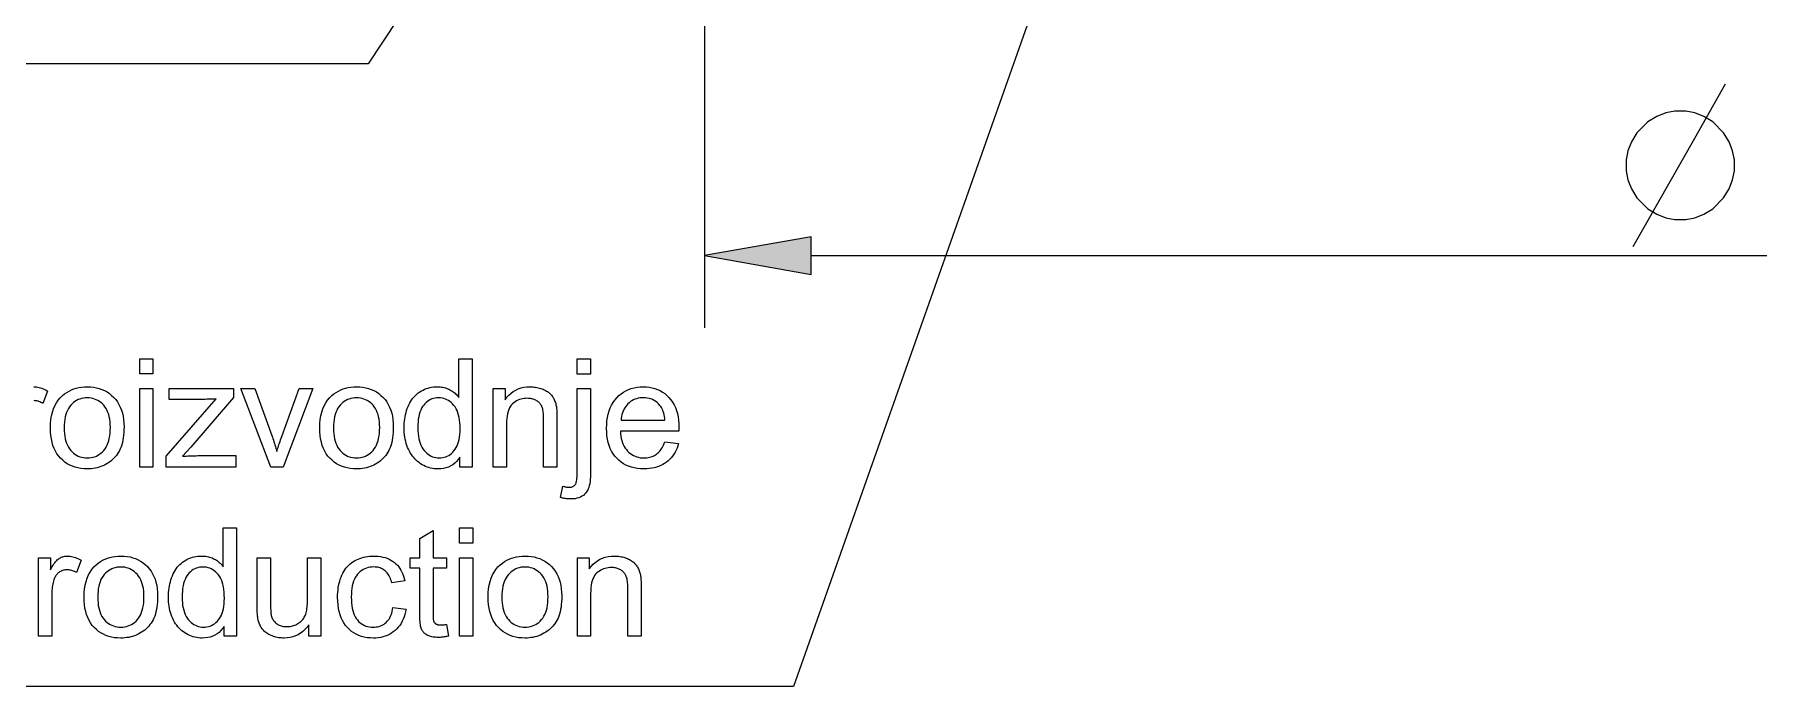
# Model space of a CAD drawing. Extents: x 0 to 297, y 0 to 420.
# Drawn here: x 49.23 to 96.94, y 91.52 to 109.56 of the extents above; entities that cross this region are included whole.
import ezdxf

# ---------------------------------------------------------------- set-up
doc = ezdxf.new("R2010")
doc.units = 0

msp = doc.modelspace()

# ---------------------------------------------------------------- linework, layer by layer
at = {"color": 7, "lineweight": 13}
for p, q in [((67.775, 139.99), (67.775, 101.438)), ((70.729, 103.438), (132.021, 103.438))]:
    msp.add_line(p, q, dxfattribs=at)
for points in [[(72.869, 130.515), (58.469, 108.75), (28.686, 108.75)], [(83.923, 130.258), (70.24, 91.518), (31.128, 91.518)], [(93.476, 103.688), (95.176, 106.688), (96.026, 108.188)], [(49.212, 99.81), (49.249, 99.809), (49.286, 99.805), (49.324, 99.8), (49.362, 99.791), (49.399, 99.781), (49.437, 99.768), (49.475, 99.752), (49.513, 99.734), (49.552, 99.714), (49.59, 99.692), (49.463, 99.35), (49.436, 99.365), (49.409, 99.379), (49.382, 99.391), (49.355, 99.401), (49.328, 99.41), (49.301, 99.417), (49.274, 99.422), (49.247, 99.426), (49.22, 99.429)]]:
    msp.add_lwpolyline(points, dxfattribs=at)
for points in [[(94.926, 107.438), (94.626, 107.438), (94.376, 107.388), (94.126, 107.288), (93.876, 107.138), (93.576, 106.838), (93.426, 106.588), (93.326, 106.338), (93.276, 106.088), (93.276, 105.788), (93.326, 105.538), (93.426, 105.288), (93.576, 105.038), (93.876, 104.738), (94.126, 104.588), (94.376, 104.488), (94.626, 104.438), (94.926, 104.438), (95.176, 104.488), (95.426, 104.588), (95.676, 104.738), (95.976, 105.038), (96.126, 105.288), (96.226, 105.538), (96.276, 105.788), (96.276, 106.088), (96.226, 106.338), (96.126, 106.588), (95.976, 106.838), (95.676, 107.138), (95.426, 107.288), (95.176, 107.388)], [(70.729, 103.959), (67.775, 103.438), (70.729, 102.917)], [(52.142, 100.164), (52.142, 100.588), (52.51, 100.588), (52.51, 100.164)], [(61.003, 97.588), (61.003, 97.862), (60.96, 97.801), (60.912, 97.746), (60.861, 97.697), (60.806, 97.655), (60.748, 97.62), (60.685, 97.59), (60.618, 97.568), (60.548, 97.552), (60.473, 97.542), (60.395, 97.539), (60.344, 97.54), (60.293, 97.544), (60.243, 97.552), (60.194, 97.562), (60.146, 97.575), (60.098, 97.59), (60.052, 97.609), (60.006, 97.63), (59.961, 97.655), (59.917, 97.682), (59.875, 97.712), (59.834, 97.744), (59.795, 97.778), (59.759, 97.815), (59.724, 97.854), (59.691, 97.895), (59.66, 97.938), (59.631, 97.984), (59.605, 98.032), (59.58, 98.082), (59.557, 98.134), (59.537, 98.188), (59.519, 98.243), (59.503, 98.3), (59.49, 98.358), (59.479, 98.418), (59.471, 98.479), (59.465, 98.542), (59.461, 98.606), (59.46, 98.672), (59.461, 98.737), (59.464, 98.8), (59.47, 98.862), (59.477, 98.923), (59.487, 98.983), (59.499, 99.041), (59.513, 99.098), (59.529, 99.154), (59.548, 99.209), (59.568, 99.263), (59.591, 99.315), (59.616, 99.364), (59.643, 99.411), (59.672, 99.455), (59.704, 99.497), (59.738, 99.536), (59.773, 99.573), (59.811, 99.608), (59.851, 99.64), (59.894, 99.669), (59.938, 99.696), (59.983, 99.72), (60.028, 99.741), (60.075, 99.759), (60.123, 99.775), (60.172, 99.788), (60.222, 99.798), (60.274, 99.805), (60.326, 99.809), (60.379, 99.81), (60.418, 99.809), (60.456, 99.807), (60.493, 99.803), (60.529, 99.797), (60.564, 99.79), (60.599, 99.78), (60.633, 99.77), (60.666, 99.757), (60.698, 99.743), (60.729, 99.727), (60.759, 99.71), (60.788, 99.692), (60.816, 99.673), (60.842, 99.653), (60.868, 99.632), (60.892, 99.61), (60.915, 99.587), (60.938, 99.563), (60.959, 99.538), (60.978, 99.511), (60.978, 100.588), (61.345, 100.588), (61.345, 97.588)], [(64.253, 100.16), (64.253, 100.588), (64.621, 100.588), (64.621, 100.16)], [(49.672, 98.674), (49.675, 98.792), (49.685, 98.903), (49.702, 99.009), (49.726, 99.107), (49.756, 99.2), (49.793, 99.286), (49.837, 99.366), (49.887, 99.44), (49.944, 99.508), (50.008, 99.569), (50.065, 99.615), (50.125, 99.656), (50.187, 99.692), (50.252, 99.723), (50.319, 99.75), (50.388, 99.772), (50.46, 99.788), (50.535, 99.801), (50.612, 99.808), (50.691, 99.81), (50.779, 99.807), (50.864, 99.798), (50.945, 99.784), (51.023, 99.763), (51.098, 99.737), (51.17, 99.705), (51.238, 99.666), (51.303, 99.622), (51.365, 99.572), (51.424, 99.517), (51.478, 99.456), (51.526, 99.39), (51.569, 99.32), (51.606, 99.246), (51.637, 99.167), (51.663, 99.084), (51.683, 98.996), (51.697, 98.903), (51.705, 98.806), (51.708, 98.705), (51.707, 98.623), (51.703, 98.545), (51.697, 98.47), (51.688, 98.398), (51.677, 98.33), (51.663, 98.266), (51.647, 98.206), (51.628, 98.149), (51.606, 98.095), (51.582, 98.045), (51.556, 97.998), (51.527, 97.953), (51.497, 97.911), (51.463, 97.87), (51.428, 97.832), (51.39, 97.795), (51.35, 97.761), (51.308, 97.729), (51.263, 97.699), (51.216, 97.672), (51.168, 97.646), (51.118, 97.624), (51.068, 97.604), (51.017, 97.587), (50.965, 97.572), (50.912, 97.56), (50.858, 97.551), (50.803, 97.544), (50.748, 97.54), (50.691, 97.539), (50.602, 97.542), (50.516, 97.55), (50.433, 97.565), (50.354, 97.586), (50.279, 97.612), (50.207, 97.644), (50.138, 97.682), (50.073, 97.726), (50.011, 97.776), (49.953, 97.831), (49.9, 97.892), (49.852, 97.959), (49.81, 98.03), (49.773, 98.107), (49.742, 98.188), (49.717, 98.275), (49.697, 98.367), (49.683, 98.465), (49.675, 98.567)], [(52.142, 97.588), (52.142, 99.761), (52.51, 99.761), (52.51, 97.588)], [(52.877, 97.588), (52.877, 97.887), (54.26, 99.475), (54.214, 99.472), (54.168, 99.47), (54.124, 99.468), (54.081, 99.467), (54.039, 99.465), (53.998, 99.464), (53.958, 99.463), (53.919, 99.463), (53.881, 99.462), (53.845, 99.462), (52.959, 99.462), (52.959, 99.761), (54.735, 99.761), (54.735, 99.518), (53.558, 98.138), (53.331, 97.887), (53.38, 97.89), (53.429, 97.893), (53.477, 97.896), (53.524, 97.898), (53.571, 97.9), (53.617, 97.902), (53.663, 97.903), (53.708, 97.904), (53.752, 97.905), (53.796, 97.905), (54.8, 97.905), (54.8, 97.588)], [(55.77, 97.588), (54.944, 99.761), (55.332, 99.761), (55.799, 98.46), (55.814, 98.417), (55.829, 98.375), (55.843, 98.332), (55.858, 98.288), (55.872, 98.245), (55.885, 98.201), (55.899, 98.157), (55.912, 98.112), (55.925, 98.067), (55.938, 98.022), (55.948, 98.057), (55.959, 98.093), (55.971, 98.131), (55.984, 98.17), (55.997, 98.211), (56.011, 98.253), (56.026, 98.296), (56.042, 98.341), (56.058, 98.387), (56.075, 98.435), (56.558, 99.761), (56.937, 99.761), (56.114, 97.588)], [(57.125, 98.674), (57.128, 98.792), (57.138, 98.903), (57.155, 99.009), (57.179, 99.107), (57.209, 99.2), (57.246, 99.286), (57.289, 99.366), (57.34, 99.44), (57.397, 99.508), (57.461, 99.569), (57.518, 99.615), (57.578, 99.656), (57.64, 99.692), (57.705, 99.723), (57.772, 99.75), (57.841, 99.772), (57.913, 99.788), (57.988, 99.801), (58.065, 99.808), (58.144, 99.81), (58.232, 99.807), (58.317, 99.798), (58.398, 99.784), (58.476, 99.763), (58.551, 99.737), (58.623, 99.705), (58.691, 99.666), (58.756, 99.622), (58.818, 99.572), (58.877, 99.517), (58.931, 99.456), (58.979, 99.39), (59.022, 99.32), (59.059, 99.246), (59.09, 99.167), (59.116, 99.084), (59.136, 98.996), (59.15, 98.903), (59.158, 98.806), (59.161, 98.705), (59.16, 98.623), (59.156, 98.545), (59.15, 98.47), (59.141, 98.398), (59.13, 98.33), (59.116, 98.266), (59.099, 98.206), (59.081, 98.149), (59.059, 98.095), (59.035, 98.045), (59.009, 97.998), (58.98, 97.953), (58.949, 97.911), (58.916, 97.87), (58.881, 97.832), (58.843, 97.795), (58.803, 97.761), (58.761, 97.729), (58.716, 97.699), (58.669, 97.672), (58.62, 97.646), (58.571, 97.624), (58.521, 97.604), (58.47, 97.587), (58.418, 97.572), (58.365, 97.56), (58.311, 97.551), (58.256, 97.544), (58.201, 97.54), (58.144, 97.539), (58.055, 97.542), (57.969, 97.55), (57.886, 97.565), (57.807, 97.586), (57.731, 97.612), (57.659, 97.644), (57.591, 97.682), (57.526, 97.726), (57.464, 97.776), (57.406, 97.831), (57.353, 97.892), (57.305, 97.959), (57.263, 98.03), (57.226, 98.107), (57.195, 98.188), (57.17, 98.275), (57.15, 98.367), (57.136, 98.465), (57.128, 98.567)], [(61.924, 97.588), (61.924, 99.761), (62.255, 99.761), (62.255, 99.452), (62.305, 99.52), (62.36, 99.581), (62.418, 99.635), (62.481, 99.681), (62.548, 99.721), (62.619, 99.753), (62.695, 99.778), (62.775, 99.796), (62.859, 99.807), (62.947, 99.81), (62.986, 99.81), (63.024, 99.807), (63.062, 99.804), (63.099, 99.799), (63.135, 99.793), (63.171, 99.785), (63.206, 99.776), (63.241, 99.765), (63.275, 99.753), (63.308, 99.74), (63.34, 99.725), (63.371, 99.71), (63.4, 99.693), (63.427, 99.676), (63.452, 99.658), (63.476, 99.639), (63.498, 99.619), (63.519, 99.599), (63.538, 99.577), (63.555, 99.554), (63.571, 99.531), (63.586, 99.507), (63.599, 99.482), (63.612, 99.456), (63.624, 99.429), (63.635, 99.401), (63.645, 99.373), (63.654, 99.344), (63.662, 99.313), (63.669, 99.282), (63.673, 99.26), (63.677, 99.235), (63.68, 99.207), (63.682, 99.176), (63.685, 99.142), (63.687, 99.104), (63.688, 99.064), (63.689, 99.02), (63.69, 98.974), (63.69, 98.924), (63.69, 97.588), (63.321, 97.588), (63.321, 98.91), (63.321, 98.954), (63.32, 98.995), (63.318, 99.035), (63.315, 99.072), (63.311, 99.107), (63.306, 99.139), (63.3, 99.169), (63.294, 99.197), (63.287, 99.223), (63.278, 99.246), (63.269, 99.268), (63.259, 99.289), (63.247, 99.309), (63.233, 99.328), (63.219, 99.347), (63.203, 99.364), (63.186, 99.381), (63.167, 99.396), (63.147, 99.411), (63.126, 99.424), (63.104, 99.437), (63.081, 99.448), (63.057, 99.458), (63.032, 99.467), (63.007, 99.474), (62.981, 99.48), (62.954, 99.485), (62.927, 99.488), (62.898, 99.49), (62.869, 99.491), (62.823, 99.49), (62.778, 99.485), (62.734, 99.478), (62.691, 99.467), (62.65, 99.454), (62.61, 99.437), (62.571, 99.418), (62.534, 99.395), (62.498, 99.37), (62.463, 99.342), (62.431, 99.309), (62.401, 99.271), (62.376, 99.228), (62.354, 99.179), (62.335, 99.125), (62.319, 99.066), (62.307, 99.001), (62.299, 98.931), (62.294, 98.856), (62.292, 98.775), (62.292, 97.588)], [(63.786, 96.745), (63.856, 97.058), (63.877, 97.052), (63.898, 97.048), (63.918, 97.043), (63.936, 97.04), (63.954, 97.036), (63.971, 97.034), (63.987, 97.032), (64.002, 97.03), (64.016, 97.029), (64.029, 97.029), (64.051, 97.03), (64.072, 97.032), (64.092, 97.036), (64.11, 97.041), (64.128, 97.048), (64.144, 97.056), (64.159, 97.066), (64.173, 97.077), (64.186, 97.09), (64.197, 97.104), (64.208, 97.121), (64.217, 97.143), (64.225, 97.169), (64.233, 97.199), (64.239, 97.235), (64.244, 97.274), (64.248, 97.318), (64.25, 97.367), (64.252, 97.42), (64.253, 97.477), (64.253, 99.761), (64.621, 99.761), (64.621, 97.469), (64.62, 97.391), (64.617, 97.318), (64.611, 97.25), (64.604, 97.187), (64.595, 97.129), (64.583, 97.076), (64.57, 97.027), (64.554, 96.983), (64.536, 96.944), (64.517, 96.911), (64.488, 96.872), (64.456, 96.837), (64.421, 96.806), (64.382, 96.78), (64.34, 96.757), (64.294, 96.739), (64.244, 96.724), (64.191, 96.714), (64.135, 96.708), (64.075, 96.706), (64.045, 96.706), (64.015, 96.707), (63.986, 96.709), (63.957, 96.712), (63.928, 96.716), (63.899, 96.72), (63.87, 96.725), (63.842, 96.731), (63.814, 96.737)], [(66.673, 98.288), (67.054, 98.241), (67.035, 98.175), (67.012, 98.113), (66.986, 98.054), (66.957, 97.998), (66.926, 97.944), (66.891, 97.894), (66.853, 97.847), (66.812, 97.803), (66.768, 97.761), (66.72, 97.723), (66.67, 97.688), (66.618, 97.657), (66.562, 97.629), (66.504, 97.605), (66.443, 97.585), (66.38, 97.568), (66.313, 97.555), (66.244, 97.546), (66.173, 97.541), (66.098, 97.539), (66.005, 97.542), (65.916, 97.55), (65.83, 97.565), (65.749, 97.586), (65.671, 97.612), (65.597, 97.644), (65.528, 97.683), (65.462, 97.727), (65.4, 97.777), (65.342, 97.832), (65.289, 97.894), (65.242, 97.959), (65.2, 98.03), (65.163, 98.105), (65.133, 98.185), (65.108, 98.27), (65.088, 98.359), (65.074, 98.454), (65.066, 98.552), (65.063, 98.656), (65.066, 98.763), (65.074, 98.866), (65.088, 98.963), (65.108, 99.056), (65.134, 99.143), (65.165, 99.226), (65.201, 99.304), (65.244, 99.376), (65.292, 99.444), (65.345, 99.507), (65.403, 99.565), (65.465, 99.616), (65.53, 99.662), (65.598, 99.701), (65.67, 99.735), (65.745, 99.762), (65.823, 99.783), (65.905, 99.798), (65.99, 99.807), (66.078, 99.81), (66.163, 99.807), (66.246, 99.798), (66.325, 99.784), (66.401, 99.763), (66.474, 99.736), (66.544, 99.703), (66.61, 99.665), (66.673, 99.62), (66.733, 99.57), (66.79, 99.514), (66.843, 99.452), (66.89, 99.385), (66.931, 99.314), (66.967, 99.237), (66.997, 99.156), (67.022, 99.071), (67.041, 98.98), (67.055, 98.884), (67.064, 98.784), (67.066, 98.679), (67.066, 98.672), (67.066, 98.664), (67.066, 98.656), (67.066, 98.647), (67.066, 98.638), (67.066, 98.628), (67.065, 98.617), (67.065, 98.605), (67.065, 98.593), (67.064, 98.58), (65.444, 98.58), (65.449, 98.51), (65.458, 98.444), (65.47, 98.381), (65.486, 98.321), (65.504, 98.264), (65.526, 98.211), (65.551, 98.161), (65.58, 98.115), (65.611, 98.072), (65.646, 98.032), (65.683, 97.996), (65.723, 97.963), (65.764, 97.935), (65.806, 97.91), (65.851, 97.889), (65.897, 97.872), (65.945, 97.859), (65.995, 97.849), (66.047, 97.844), (66.1, 97.842), (66.14, 97.843), (66.179, 97.846), (66.217, 97.851), (66.253, 97.859), (66.288, 97.868), (66.322, 97.88), (66.355, 97.894), (66.387, 97.91), (66.417, 97.928), (66.446, 97.948), (66.474, 97.971), (66.501, 97.996), (66.527, 98.023), (66.551, 98.053), (66.575, 98.086), (66.597, 98.121), (66.618, 98.159), (66.637, 98.199), (66.656, 98.242)], [(50.051, 98.674), (50.052, 98.593), (50.058, 98.516), (50.067, 98.443), (50.08, 98.374), (50.096, 98.309), (50.116, 98.249), (50.14, 98.193), (50.167, 98.141), (50.198, 98.093), (50.233, 98.049), (50.27, 98.01), (50.309, 97.975), (50.351, 97.943), (50.394, 97.916), (50.438, 97.894), (50.485, 97.875), (50.534, 97.86), (50.584, 97.85), (50.637, 97.844), (50.691, 97.842), (50.745, 97.844), (50.797, 97.85), (50.847, 97.86), (50.896, 97.875), (50.942, 97.894), (50.987, 97.917), (51.03, 97.944), (51.071, 97.975), (51.11, 98.011), (51.147, 98.05), (51.182, 98.094), (51.213, 98.143), (51.24, 98.195), (51.264, 98.252), (51.284, 98.314), (51.3, 98.38), (51.313, 98.45), (51.322, 98.524), (51.328, 98.603), (51.33, 98.687), (51.328, 98.765), (51.322, 98.84), (51.313, 98.911), (51.3, 98.978), (51.284, 99.041), (51.264, 99.1), (51.24, 99.155), (51.212, 99.207), (51.181, 99.254), (51.146, 99.298), (51.109, 99.337), (51.07, 99.372), (51.029, 99.404), (50.986, 99.431), (50.941, 99.453), (50.895, 99.472), (50.846, 99.487), (50.796, 99.497), (50.745, 99.503), (50.691, 99.505), (50.637, 99.503), (50.584, 99.497), (50.534, 99.487), (50.485, 99.472), (50.438, 99.454), (50.394, 99.431), (50.351, 99.404), (50.309, 99.373), (50.27, 99.338), (50.233, 99.299), (50.198, 99.255), (50.167, 99.208), (50.14, 99.156), (50.116, 99.1), (50.096, 99.039), (50.08, 98.975), (50.067, 98.906), (50.058, 98.833), (50.052, 98.756)], [(57.504, 98.674), (57.505, 98.593), (57.511, 98.516), (57.52, 98.443), (57.533, 98.374), (57.549, 98.309), (57.569, 98.249), (57.593, 98.193), (57.62, 98.141), (57.651, 98.093), (57.686, 98.049), (57.723, 98.01), (57.762, 97.975), (57.803, 97.943), (57.846, 97.916), (57.891, 97.894), (57.938, 97.875), (57.987, 97.86), (58.037, 97.85), (58.09, 97.844), (58.144, 97.842), (58.198, 97.844), (58.25, 97.85), (58.3, 97.86), (58.349, 97.875), (58.395, 97.894), (58.44, 97.917), (58.483, 97.944), (58.524, 97.975), (58.563, 98.011), (58.6, 98.05), (58.635, 98.094), (58.666, 98.143), (58.693, 98.195), (58.717, 98.252), (58.737, 98.314), (58.753, 98.38), (58.766, 98.45), (58.775, 98.524), (58.781, 98.603), (58.783, 98.687), (58.781, 98.765), (58.775, 98.84), (58.766, 98.911), (58.753, 98.978), (58.737, 99.041), (58.717, 99.1), (58.693, 99.155), (58.665, 99.207), (58.634, 99.254), (58.599, 99.298), (58.562, 99.337), (58.523, 99.372), (58.482, 99.404), (58.439, 99.431), (58.394, 99.453), (58.348, 99.472), (58.299, 99.487), (58.249, 99.497), (58.198, 99.503), (58.144, 99.505), (58.09, 99.503), (58.037, 99.497), (57.987, 99.487), (57.938, 99.472), (57.891, 99.454), (57.846, 99.431), (57.803, 99.404), (57.762, 99.373), (57.723, 99.338), (57.686, 99.299), (57.651, 99.255), (57.62, 99.208), (57.593, 99.156), (57.569, 99.1), (57.549, 99.039), (57.533, 98.975), (57.52, 98.906), (57.511, 98.833), (57.505, 98.756)], [(59.838, 98.672), (59.84, 98.591), (59.846, 98.514), (59.854, 98.441), (59.867, 98.372), (59.882, 98.308), (59.902, 98.247), (59.925, 98.191), (59.951, 98.139), (59.981, 98.092), (60.014, 98.048), (60.05, 98.009), (60.087, 97.974), (60.126, 97.943), (60.165, 97.916), (60.206, 97.893), (60.249, 97.875), (60.292, 97.86), (60.337, 97.85), (60.383, 97.844), (60.43, 97.842), (60.477, 97.844), (60.524, 97.85), (60.568, 97.859), (60.611, 97.873), (60.653, 97.891), (60.694, 97.913), (60.732, 97.938), (60.77, 97.968), (60.806, 98.002), (60.84, 98.039), (60.872, 98.081), (60.901, 98.126), (60.926, 98.176), (60.948, 98.23), (60.967, 98.288), (60.982, 98.351), (60.994, 98.417), (61.002, 98.488), (61.007, 98.563), (61.009, 98.642), (61.007, 98.729), (61.002, 98.811), (60.994, 98.888), (60.982, 98.961), (60.966, 99.029), (60.947, 99.092), (60.925, 99.15), (60.899, 99.204), (60.87, 99.252), (60.837, 99.297), (60.802, 99.336), (60.765, 99.372), (60.727, 99.403), (60.687, 99.43), (60.645, 99.453), (60.602, 99.472), (60.557, 99.487), (60.511, 99.497), (60.463, 99.503), (60.414, 99.505), (60.365, 99.503), (60.319, 99.497), (60.273, 99.487), (60.23, 99.473), (60.188, 99.455), (60.148, 99.433), (60.109, 99.407), (60.072, 99.377), (60.037, 99.343), (60.003, 99.305), (59.972, 99.262), (59.944, 99.215), (59.919, 99.164), (59.898, 99.107), (59.88, 99.046), (59.865, 98.981), (59.853, 98.911), (59.845, 98.836), (59.84, 98.756)], [(65.464, 98.883), (66.678, 98.883), (66.672, 98.937), (66.664, 98.987), (66.655, 99.035), (66.643, 99.081), (66.63, 99.123), (66.616, 99.163), (66.599, 99.2), (66.581, 99.234), (66.56, 99.266), (66.538, 99.295), (66.502, 99.335), (66.464, 99.371), (66.423, 99.403), (66.381, 99.431), (66.336, 99.454), (66.29, 99.473), (66.241, 99.488), (66.19, 99.499), (66.137, 99.505), (66.082, 99.507), (66.032, 99.506), (65.984, 99.501), (65.937, 99.492), (65.892, 99.48), (65.848, 99.465), (65.807, 99.446), (65.766, 99.424), (65.728, 99.399), (65.691, 99.37), (65.655, 99.338), (65.622, 99.302), (65.592, 99.265), (65.565, 99.225), (65.542, 99.183), (65.521, 99.139), (65.503, 99.092), (65.489, 99.044), (65.478, 98.992), (65.469, 98.939)], [(54.48, 92.906), (54.48, 93.18), (54.437, 93.119), (54.39, 93.064), (54.339, 93.015), (54.284, 92.973), (54.225, 92.937), (54.162, 92.908), (54.095, 92.886), (54.025, 92.87), (53.951, 92.86), (53.872, 92.857), (53.821, 92.858), (53.77, 92.862), (53.72, 92.87), (53.671, 92.88), (53.623, 92.892), (53.575, 92.908), (53.529, 92.927), (53.483, 92.948), (53.438, 92.973), (53.394, 93), (53.352, 93.03), (53.311, 93.062), (53.273, 93.096), (53.236, 93.133), (53.201, 93.172), (53.168, 93.213), (53.137, 93.256), (53.109, 93.302), (53.082, 93.35), (53.057, 93.4), (53.034, 93.452), (53.014, 93.506), (52.996, 93.561), (52.98, 93.618), (52.967, 93.676), (52.956, 93.736), (52.948, 93.797), (52.942, 93.86), (52.938, 93.924), (52.937, 93.99), (52.938, 94.055), (52.941, 94.118), (52.947, 94.18), (52.954, 94.241), (52.964, 94.301), (52.976, 94.359), (52.99, 94.416), (53.006, 94.472), (53.025, 94.527), (53.046, 94.581), (53.068, 94.632), (53.093, 94.682), (53.12, 94.729), (53.15, 94.773), (53.181, 94.815), (53.215, 94.854), (53.251, 94.891), (53.288, 94.925), (53.329, 94.957), (53.371, 94.987), (53.415, 95.014), (53.46, 95.038), (53.506, 95.059), (53.553, 95.077), (53.601, 95.093), (53.65, 95.106), (53.7, 95.115), (53.751, 95.122), (53.803, 95.127), (53.856, 95.128), (53.895, 95.127), (53.933, 95.125), (53.97, 95.121), (54.006, 95.115), (54.042, 95.107), (54.076, 95.098), (54.11, 95.087), (54.143, 95.075), (54.175, 95.061), (54.206, 95.045), (54.236, 95.028), (54.265, 95.01), (54.293, 94.991), (54.319, 94.971), (54.345, 94.95), (54.369, 94.928), (54.393, 94.905), (54.415, 94.881), (54.436, 94.855), (54.455, 94.829), (54.455, 95.906), (54.822, 95.906), (54.822, 92.906)], [(60.994, 95.482), (60.994, 95.906), (61.362, 95.906), (61.362, 95.482)], [(60.631, 93.235), (60.685, 92.91), (60.654, 92.904), (60.624, 92.898), (60.594, 92.893), (60.565, 92.889), (60.537, 92.885), (60.51, 92.882), (60.483, 92.88), (60.457, 92.878), (60.431, 92.877), (60.406, 92.877), (60.367, 92.878), (60.33, 92.88), (60.294, 92.883), (60.26, 92.887), (60.228, 92.893), (60.198, 92.9), (60.17, 92.908), (60.143, 92.918), (60.118, 92.928), (60.095, 92.941), (60.074, 92.954), (60.054, 92.967), (60.035, 92.982), (60.017, 92.998), (60.001, 93.014), (59.986, 93.031), (59.973, 93.049), (59.96, 93.068), (59.949, 93.087), (59.94, 93.107), (59.931, 93.13), (59.924, 93.158), (59.917, 93.19), (59.911, 93.226), (59.906, 93.268), (59.902, 93.313), (59.899, 93.364), (59.897, 93.419), (59.895, 93.478), (59.895, 93.542), (59.895, 94.792), (59.625, 94.792), (59.625, 95.079), (59.895, 95.079), (59.895, 95.617), (60.261, 95.838), (60.261, 95.079), (60.631, 95.079), (60.631, 94.792), (60.261, 94.792), (60.261, 93.522), (60.261, 93.491), (60.262, 93.463), (60.263, 93.437), (60.264, 93.414), (60.266, 93.392), (60.268, 93.373), (60.271, 93.356), (60.274, 93.342), (60.277, 93.329), (60.281, 93.319), (60.285, 93.31), (60.289, 93.302), (60.294, 93.294), (60.3, 93.286), (60.306, 93.279), (60.313, 93.272), (60.32, 93.265), (60.327, 93.259), (60.335, 93.253), (60.344, 93.247), (60.353, 93.242), (60.363, 93.238), (60.374, 93.234), (60.385, 93.23), (60.397, 93.228), (60.41, 93.225), (60.424, 93.223), (60.439, 93.222), (60.454, 93.221), (60.47, 93.221), (60.482, 93.221), (60.496, 93.221), (60.51, 93.222), (60.525, 93.223), (60.541, 93.224), (60.557, 93.226), (60.575, 93.228), (60.593, 93.23), (60.612, 93.232)], [(49.34, 92.906), (49.34, 95.079), (49.671, 95.079), (49.671, 94.75), (49.696, 94.794), (49.721, 94.836), (49.745, 94.874), (49.769, 94.909), (49.793, 94.941), (49.816, 94.97), (49.839, 94.996), (49.862, 95.019), (49.884, 95.038), (49.905, 95.054), (49.927, 95.068), (49.949, 95.081), (49.972, 95.092), (49.995, 95.102), (50.018, 95.11), (50.042, 95.116), (50.066, 95.121), (50.091, 95.125), (50.116, 95.127), (50.142, 95.128), (50.179, 95.127), (50.216, 95.123), (50.254, 95.117), (50.292, 95.109), (50.329, 95.098), (50.367, 95.085), (50.405, 95.07), (50.444, 95.052), (50.482, 95.032), (50.52, 95.009), (50.393, 94.668), (50.366, 94.683), (50.339, 94.696), (50.312, 94.708), (50.285, 94.719), (50.258, 94.728), (50.231, 94.735), (50.204, 94.74), (50.177, 94.744), (50.15, 94.747), (50.123, 94.747), (50.099, 94.747), (50.076, 94.745), (50.053, 94.741), (50.031, 94.736), (50.009, 94.729), (49.987, 94.721), (49.966, 94.712), (49.946, 94.701), (49.926, 94.689), (49.906, 94.675), (49.888, 94.66), (49.87, 94.644), (49.854, 94.626), (49.838, 94.608), (49.824, 94.588), (49.811, 94.567), (49.799, 94.546), (49.788, 94.523), (49.778, 94.498), (49.769, 94.473), (49.758, 94.434), (49.747, 94.393), (49.738, 94.352), (49.73, 94.31), (49.723, 94.268), (49.718, 94.224), (49.713, 94.18), (49.71, 94.135), (49.708, 94.09), (49.708, 94.044), (49.708, 92.906)], [(50.602, 93.992), (50.605, 94.11), (50.616, 94.221), (50.632, 94.326), (50.656, 94.425), (50.686, 94.518), (50.723, 94.604), (50.767, 94.684), (50.817, 94.758), (50.874, 94.825), (50.938, 94.887), (50.995, 94.933), (51.055, 94.974), (51.117, 95.01), (51.182, 95.041), (51.249, 95.068), (51.318, 95.089), (51.39, 95.106), (51.465, 95.118), (51.542, 95.126), (51.621, 95.128), (51.709, 95.125), (51.794, 95.116), (51.875, 95.102), (51.954, 95.081), (52.028, 95.055), (52.1, 95.022), (52.168, 94.984), (52.234, 94.94), (52.295, 94.89), (52.354, 94.834), (52.408, 94.773), (52.456, 94.708), (52.499, 94.638), (52.536, 94.564), (52.567, 94.485), (52.593, 94.401), (52.613, 94.314), (52.627, 94.221), (52.635, 94.124), (52.638, 94.023), (52.637, 93.941), (52.633, 93.862), (52.627, 93.787), (52.618, 93.716), (52.607, 93.648), (52.593, 93.584), (52.577, 93.523), (52.558, 93.466), (52.536, 93.413), (52.512, 93.363), (52.486, 93.316), (52.458, 93.271), (52.427, 93.229), (52.393, 93.188), (52.358, 93.15), (52.32, 93.113), (52.28, 93.079), (52.238, 93.047), (52.193, 93.017), (52.146, 92.99), (52.098, 92.964), (52.048, 92.942), (51.998, 92.922), (51.947, 92.905), (51.895, 92.89), (51.842, 92.878), (51.788, 92.869), (51.733, 92.862), (51.678, 92.858), (51.621, 92.857), (51.532, 92.86), (51.446, 92.868), (51.363, 92.883), (51.284, 92.903), (51.209, 92.93), (51.137, 92.962), (51.068, 93), (51.003, 93.044), (50.942, 93.094), (50.884, 93.149), (50.83, 93.21), (50.782, 93.277), (50.74, 93.348), (50.703, 93.425), (50.672, 93.506), (50.647, 93.593), (50.627, 93.685), (50.613, 93.782), (50.605, 93.885)], [(56.825, 92.906), (56.825, 93.225), (56.773, 93.155), (56.716, 93.092), (56.657, 93.037), (56.593, 92.989), (56.526, 92.949), (56.455, 92.916), (56.381, 92.89), (56.303, 92.871), (56.221, 92.86), (56.136, 92.857), (56.097, 92.857), (56.06, 92.86), (56.022, 92.863), (55.986, 92.868), (55.95, 92.875), (55.914, 92.883), (55.879, 92.893), (55.844, 92.904), (55.81, 92.916), (55.776, 92.93), (55.744, 92.945), (55.713, 92.961), (55.684, 92.978), (55.657, 92.995), (55.631, 93.013), (55.607, 93.032), (55.585, 93.052), (55.565, 93.072), (55.546, 93.094), (55.529, 93.115), (55.513, 93.138), (55.498, 93.162), (55.485, 93.187), (55.472, 93.213), (55.46, 93.24), (55.449, 93.267), (55.439, 93.296), (55.43, 93.326), (55.422, 93.357), (55.415, 93.389), (55.411, 93.412), (55.407, 93.437), (55.404, 93.465), (55.401, 93.496), (55.398, 93.529), (55.396, 93.565), (55.395, 93.603), (55.394, 93.643), (55.393, 93.687), (55.393, 93.732), (55.393, 95.079), (55.761, 95.079), (55.761, 93.874), (55.761, 93.818), (55.762, 93.766), (55.763, 93.717), (55.765, 93.673), (55.767, 93.632), (55.769, 93.595), (55.772, 93.562), (55.775, 93.533), (55.779, 93.507), (55.784, 93.485), (55.791, 93.456), (55.801, 93.429), (55.811, 93.403), (55.824, 93.379), (55.838, 93.355), (55.853, 93.333), (55.87, 93.312), (55.889, 93.292), (55.909, 93.274), (55.931, 93.257), (55.954, 93.241), (55.978, 93.227), (56.003, 93.214), (56.029, 93.204), (56.057, 93.195), (56.085, 93.187), (56.115, 93.181), (56.145, 93.177), (56.177, 93.175), (56.209, 93.174), (56.242, 93.175), (56.275, 93.177), (56.307, 93.181), (56.339, 93.187), (56.37, 93.195), (56.401, 93.204), (56.431, 93.215), (56.461, 93.228), (56.491, 93.243), (56.52, 93.259), (56.548, 93.276), (56.575, 93.295), (56.6, 93.315), (56.623, 93.336), (56.644, 93.359), (56.664, 93.383), (56.682, 93.408), (56.698, 93.434), (56.713, 93.461), (56.726, 93.49), (56.737, 93.521), (56.748, 93.554), (56.757, 93.59), (56.765, 93.628), (56.771, 93.669), (56.777, 93.713), (56.781, 93.759), (56.784, 93.809), (56.786, 93.86), (56.786, 93.915), (56.786, 95.079), (57.155, 95.079), (57.155, 92.906)], [(59.15, 93.702), (59.512, 93.655), (59.498, 93.581), (59.481, 93.511), (59.46, 93.445), (59.435, 93.381), (59.406, 93.321), (59.374, 93.264), (59.338, 93.21), (59.299, 93.16), (59.255, 93.112), (59.208, 93.068), (59.158, 93.028), (59.106, 92.992), (59.051, 92.96), (58.995, 92.933), (58.936, 92.91), (58.875, 92.891), (58.811, 92.876), (58.746, 92.865), (58.678, 92.859), (58.608, 92.857), (58.52, 92.86), (58.436, 92.868), (58.356, 92.883), (58.279, 92.903), (58.205, 92.93), (58.135, 92.962), (58.069, 93), (58.006, 93.043), (57.946, 93.093), (57.89, 93.148), (57.839, 93.209), (57.793, 93.275), (57.752, 93.346), (57.717, 93.422), (57.687, 93.503), (57.663, 93.589), (57.644, 93.68), (57.63, 93.777), (57.622, 93.878), (57.619, 93.984), (57.62, 94.054), (57.624, 94.121), (57.63, 94.187), (57.638, 94.252), (57.648, 94.314), (57.661, 94.375), (57.676, 94.434), (57.694, 94.491), (57.714, 94.546), (57.736, 94.6), (57.76, 94.652), (57.787, 94.7), (57.817, 94.747), (57.849, 94.79), (57.883, 94.831), (57.92, 94.869), (57.959, 94.905), (58, 94.938), (58.044, 94.968), (58.091, 94.996), (58.139, 95.021), (58.188, 95.044), (58.238, 95.063), (58.288, 95.081), (58.34, 95.095), (58.392, 95.107), (58.445, 95.116), (58.499, 95.123), (58.554, 95.127), (58.61, 95.128), (58.679, 95.126), (58.746, 95.121), (58.81, 95.112), (58.872, 95.099), (58.931, 95.083), (58.988, 95.064), (59.042, 95.04), (59.094, 95.014), (59.142, 94.983), (59.189, 94.949), (59.232, 94.912), (59.272, 94.871), (59.309, 94.828), (59.343, 94.782), (59.373, 94.732), (59.401, 94.68), (59.425, 94.625), (59.445, 94.566), (59.463, 94.505), (59.477, 94.441), (59.119, 94.385), (59.108, 94.428), (59.096, 94.469), (59.081, 94.507), (59.066, 94.543), (59.048, 94.577), (59.029, 94.609), (59.009, 94.639), (58.987, 94.666), (58.963, 94.692), (58.938, 94.715), (58.912, 94.736), (58.884, 94.755), (58.855, 94.771), (58.825, 94.785), (58.795, 94.798), (58.763, 94.808), (58.73, 94.815), (58.695, 94.821), (58.66, 94.824), (58.624, 94.825), (58.569, 94.823), (58.517, 94.817), (58.466, 94.807), (58.418, 94.793), (58.372, 94.775), (58.328, 94.753), (58.285, 94.727), (58.245, 94.698), (58.208, 94.664), (58.172, 94.626), (58.139, 94.583), (58.109, 94.537), (58.083, 94.485), (58.06, 94.429), (58.041, 94.368), (58.026, 94.303), (58.013, 94.233), (58.005, 94.158), (58, 94.078), (57.998, 93.994), (57.999, 93.909), (58.004, 93.829), (58.013, 93.753), (58.025, 93.682), (58.04, 93.616), (58.058, 93.555), (58.08, 93.499), (58.105, 93.447), (58.134, 93.4), (58.166, 93.358), (58.2, 93.32), (58.237, 93.287), (58.275, 93.257), (58.316, 93.231), (58.359, 93.209), (58.404, 93.191), (58.451, 93.177), (58.5, 93.167), (58.55, 93.161), (58.604, 93.159), (58.646, 93.161), (58.687, 93.165), (58.727, 93.171), (58.766, 93.181), (58.803, 93.193), (58.838, 93.207), (58.872, 93.225), (58.905, 93.245), (58.936, 93.267), (58.966, 93.292), (58.994, 93.321), (59.02, 93.351), (59.043, 93.385), (59.065, 93.422), (59.084, 93.461), (59.102, 93.504), (59.117, 93.549), (59.13, 93.597), (59.141, 93.648)], [(60.994, 92.906), (60.994, 95.079), (61.362, 95.079), (61.362, 92.906)], [(61.786, 93.992), (61.789, 94.11), (61.799, 94.221), (61.816, 94.326), (61.839, 94.425), (61.87, 94.518), (61.906, 94.604), (61.95, 94.684), (62, 94.758), (62.057, 94.825), (62.121, 94.887), (62.179, 94.933), (62.238, 94.974), (62.3, 95.01), (62.365, 95.041), (62.432, 95.068), (62.502, 95.089), (62.574, 95.106), (62.648, 95.118), (62.725, 95.126), (62.805, 95.128), (62.893, 95.125), (62.977, 95.116), (63.059, 95.102), (63.137, 95.081), (63.212, 95.055), (63.284, 95.022), (63.352, 94.984), (63.417, 94.94), (63.479, 94.89), (63.537, 94.834), (63.591, 94.773), (63.64, 94.708), (63.682, 94.638), (63.719, 94.564), (63.751, 94.485), (63.776, 94.401), (63.796, 94.314), (63.81, 94.221), (63.819, 94.124), (63.822, 94.023), (63.821, 93.941), (63.817, 93.862), (63.81, 93.787), (63.802, 93.716), (63.79, 93.648), (63.776, 93.584), (63.76, 93.523), (63.741, 93.466), (63.72, 93.413), (63.696, 93.363), (63.67, 93.316), (63.641, 93.271), (63.61, 93.229), (63.577, 93.188), (63.541, 93.15), (63.504, 93.113), (63.464, 93.079), (63.421, 93.047), (63.377, 93.017), (63.33, 92.99), (63.281, 92.964), (63.232, 92.942), (63.181, 92.922), (63.13, 92.905), (63.078, 92.89), (63.025, 92.878), (62.971, 92.869), (62.917, 92.862), (62.861, 92.858), (62.805, 92.857), (62.715, 92.86), (62.629, 92.868), (62.547, 92.883), (62.468, 92.903), (62.392, 92.93), (62.32, 92.962), (62.252, 93), (62.187, 93.044), (62.125, 93.094), (62.067, 93.149), (62.014, 93.21), (61.966, 93.277), (61.924, 93.348), (61.887, 93.425), (61.856, 93.506), (61.831, 93.593), (61.811, 93.685), (61.797, 93.782), (61.788, 93.885)], [(64.254, 92.906), (64.254, 95.079), (64.585, 95.079), (64.585, 94.77), (64.635, 94.838), (64.689, 94.899), (64.748, 94.953), (64.811, 94.999), (64.878, 95.039), (64.949, 95.071), (65.025, 95.096), (65.104, 95.114), (65.188, 95.125), (65.277, 95.128), (65.316, 95.127), (65.354, 95.125), (65.392, 95.122), (65.429, 95.117), (65.465, 95.11), (65.501, 95.103), (65.536, 95.094), (65.571, 95.083), (65.605, 95.071), (65.638, 95.058), (65.67, 95.043), (65.701, 95.028), (65.729, 95.011), (65.756, 94.994), (65.782, 94.976), (65.806, 94.957), (65.828, 94.937), (65.848, 94.916), (65.867, 94.895), (65.885, 94.872), (65.9, 94.849), (65.915, 94.825), (65.929, 94.8), (65.942, 94.774), (65.954, 94.747), (65.965, 94.719), (65.975, 94.691), (65.984, 94.661), (65.992, 94.631), (65.999, 94.6), (66.003, 94.578), (66.007, 94.553), (66.01, 94.525), (66.012, 94.494), (66.014, 94.459), (66.016, 94.422), (66.018, 94.382), (66.019, 94.338), (66.019, 94.292), (66.02, 94.242), (66.02, 92.906), (65.651, 92.906), (65.651, 94.228), (65.651, 94.272), (65.65, 94.313), (65.647, 94.353), (65.644, 94.39), (65.641, 94.424), (65.636, 94.457), (65.63, 94.487), (65.624, 94.515), (65.616, 94.541), (65.608, 94.564), (65.599, 94.586), (65.588, 94.607), (65.577, 94.627), (65.563, 94.646), (65.549, 94.665), (65.533, 94.682), (65.516, 94.698), (65.497, 94.714), (65.477, 94.729), (65.456, 94.742), (65.434, 94.755), (65.411, 94.766), (65.387, 94.776), (65.362, 94.785), (65.337, 94.792), (65.311, 94.798), (65.284, 94.803), (65.256, 94.806), (65.228, 94.808), (65.199, 94.809), (65.153, 94.807), (65.107, 94.803), (65.064, 94.795), (65.021, 94.785), (64.98, 94.772), (64.94, 94.755), (64.901, 94.736), (64.864, 94.713), (64.828, 94.688), (64.793, 94.659), (64.76, 94.627), (64.731, 94.589), (64.706, 94.546), (64.683, 94.497), (64.665, 94.443), (64.649, 94.384), (64.637, 94.319), (64.629, 94.249), (64.624, 94.173), (64.622, 94.093), (64.622, 92.906)], [(50.981, 93.992), (50.983, 93.911), (50.988, 93.834), (50.997, 93.761), (51.01, 93.692), (51.026, 93.627), (51.046, 93.567), (51.07, 93.511), (51.097, 93.459), (51.128, 93.411), (51.163, 93.367), (51.2, 93.328), (51.239, 93.292), (51.281, 93.261), (51.324, 93.234), (51.369, 93.211), (51.415, 93.193), (51.464, 93.178), (51.514, 93.168), (51.567, 93.162), (51.621, 93.159), (51.675, 93.162), (51.727, 93.168), (51.777, 93.178), (51.826, 93.193), (51.872, 93.212), (51.917, 93.235), (51.96, 93.262), (52.001, 93.293), (52.04, 93.329), (52.078, 93.368), (52.112, 93.412), (52.143, 93.46), (52.17, 93.513), (52.194, 93.57), (52.214, 93.632), (52.231, 93.698), (52.243, 93.768), (52.252, 93.842), (52.258, 93.921), (52.26, 94.005), (52.258, 94.083), (52.252, 94.158), (52.243, 94.229), (52.23, 94.296), (52.214, 94.359), (52.194, 94.418), (52.17, 94.473), (52.142, 94.525), (52.111, 94.572), (52.077, 94.615), (52.039, 94.655), (52, 94.69), (51.959, 94.721), (51.916, 94.748), (51.871, 94.771), (51.825, 94.79), (51.777, 94.804), (51.727, 94.815), (51.675, 94.821), (51.621, 94.823), (51.567, 94.821), (51.514, 94.815), (51.464, 94.805), (51.415, 94.79), (51.369, 94.772), (51.324, 94.749), (51.281, 94.722), (51.239, 94.691), (51.2, 94.656), (51.163, 94.617), (51.128, 94.573), (51.097, 94.525), (51.07, 94.474), (51.046, 94.417), (51.026, 94.357), (51.01, 94.293), (50.997, 94.224), (50.988, 94.151), (50.983, 94.074)], [(53.316, 93.99), (53.317, 93.909), (53.323, 93.832), (53.331, 93.759), (53.344, 93.69), (53.36, 93.626), (53.379, 93.565), (53.402, 93.509), (53.428, 93.457), (53.458, 93.41), (53.492, 93.366), (53.527, 93.327), (53.565, 93.292), (53.603, 93.261), (53.643, 93.234), (53.683, 93.211), (53.726, 93.193), (53.769, 93.178), (53.814, 93.168), (53.86, 93.162), (53.907, 93.159), (53.955, 93.161), (54.001, 93.167), (54.045, 93.177), (54.089, 93.191), (54.13, 93.209), (54.171, 93.231), (54.21, 93.256), (54.247, 93.286), (54.283, 93.319), (54.317, 93.357), (54.349, 93.399), (54.378, 93.444), (54.403, 93.494), (54.425, 93.548), (54.444, 93.606), (54.459, 93.669), (54.471, 93.735), (54.479, 93.806), (54.484, 93.881), (54.486, 93.96), (54.484, 94.046), (54.479, 94.129), (54.471, 94.206), (54.459, 94.279), (54.443, 94.346), (54.424, 94.41), (54.402, 94.468), (54.376, 94.521), (54.347, 94.57), (54.314, 94.614), (54.279, 94.654), (54.242, 94.69), (54.204, 94.721), (54.164, 94.748), (54.122, 94.771), (54.079, 94.79), (54.035, 94.804), (53.988, 94.815), (53.94, 94.821), (53.891, 94.823), (53.842, 94.821), (53.796, 94.815), (53.751, 94.805), (53.707, 94.791), (53.665, 94.773), (53.625, 94.751), (53.586, 94.725), (53.55, 94.695), (53.514, 94.661), (53.48, 94.623), (53.449, 94.58), (53.421, 94.533), (53.396, 94.482), (53.375, 94.425), (53.357, 94.364), (53.342, 94.299), (53.33, 94.229), (53.322, 94.154), (53.317, 94.074)], [(62.164, 93.992), (62.166, 93.911), (62.171, 93.834), (62.181, 93.761), (62.193, 93.692), (62.21, 93.627), (62.23, 93.567), (62.253, 93.511), (62.281, 93.459), (62.312, 93.411), (62.346, 93.367), (62.384, 93.328), (62.423, 93.292), (62.464, 93.261), (62.507, 93.234), (62.552, 93.211), (62.599, 93.193), (62.647, 93.178), (62.698, 93.168), (62.75, 93.162), (62.805, 93.159), (62.859, 93.162), (62.911, 93.168), (62.961, 93.178), (63.009, 93.193), (63.056, 93.212), (63.101, 93.235), (63.144, 93.262), (63.185, 93.293), (63.224, 93.329), (63.261, 93.368), (63.296, 93.412), (63.327, 93.46), (63.354, 93.513), (63.378, 93.57), (63.398, 93.632), (63.414, 93.698), (63.427, 93.768), (63.436, 93.842), (63.441, 93.921), (63.443, 94.005), (63.441, 94.083), (63.436, 94.158), (63.427, 94.229), (63.414, 94.296), (63.397, 94.359), (63.377, 94.418), (63.353, 94.473), (63.326, 94.525), (63.295, 94.572), (63.26, 94.615), (63.223, 94.655), (63.183, 94.69), (63.142, 94.721), (63.099, 94.748), (63.055, 94.771), (63.008, 94.79), (62.96, 94.804), (62.91, 94.815), (62.858, 94.821), (62.805, 94.823), (62.75, 94.821), (62.698, 94.815), (62.647, 94.805), (62.599, 94.79), (62.552, 94.772), (62.507, 94.749), (62.464, 94.722), (62.423, 94.691), (62.384, 94.656), (62.346, 94.617), (62.312, 94.573), (62.281, 94.525), (62.253, 94.474), (62.23, 94.417), (62.21, 94.357), (62.193, 94.293), (62.181, 94.224), (62.171, 94.151), (62.166, 94.074)]]:
    msp.add_lwpolyline(points, close=True, dxfattribs=at)
msp.add_solid([(70.729, 103.959), (67.775, 103.438), (70.729, 103.959), (70.729, 102.917)], dxfattribs=at)

doc.saveas('drawing.dxf')
